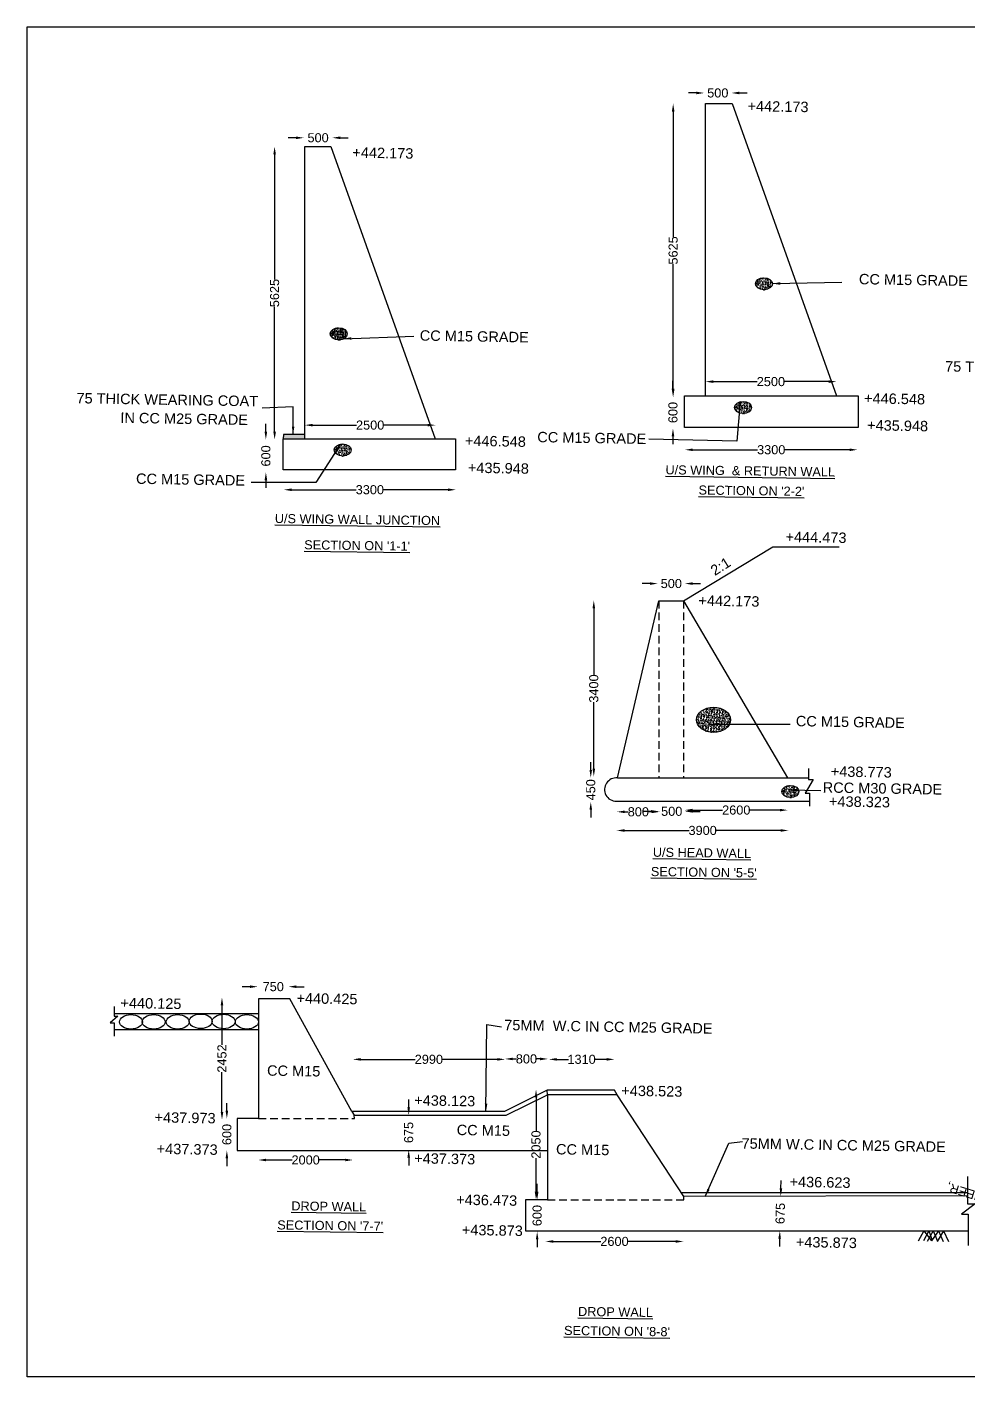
# Model space of a CAD drawing. Header units: millimetres. Extents: x -339 to 38875, y 4320 to 36213.
# Drawn here: x -339 to 17772, y 4362 to 30333 of the extents above; entities that cross this region are included whole.
import ezdxf

# ---------------------------------------------------------------- set-up
doc = ezdxf.new("R2010")
doc.units = ezdxf.units.MM
doc.header["$MEASUREMENT"] = 0
doc.linetypes.add('DASHED', pattern=[0.75, 0.5, -0.25])
for name, color, linetype in [('DIM', 7, 'Continuous'), ('DWG', 7, 'Continuous'), ('TXT', 7, 'Continuous'), ('TXT @ 1', 7, 'Continuous')]:
    doc.layers.add(name, color=color, linetype=linetype)
doc.styles.add('Notes', font='arial.ttf', dxfattribs={"height": 0.1})
doc.styles.get("Standard").update_dxf_attribs({"font": 'arial.ttf'})
doc.dimstyles.new('Civil', dxfattribs={"dimtxt": 175, "dimasz": 150, "dimexe": 0.1, "dimexo": 0.0625, "dimgap": 0.09, "dimtad": 0, "dimdec": 0, "dimzin": 12, "dimdsep": 46, "dimtxsty": 'Standard', "dimcen": 0.1, "dimse1": 1, "dimse2": 1, "dimadec": 5, "dimazin": 2, "dimtfac": 1, "dimtdec": 0, "dimtofl": 0, "dimtmove": 0, "dimatfit": 3, "dimfxl": 1, "dimfrac": 1, "dimtolj": 1, "dimtzin": 0, "dimarcsym": 0})
pattern_1 = [(50, (-9483.056, -83.82), (71.72602, -6.27521), [7.5, -82.5]), (355, (-9483.056, -83.82), (-13.87513, 75.21921), [6, -66]), (100.45144, (-9477.08, -84.345), (57.85088, 68.944), [6.37402, -70.11421]), (46.1842, (-9483.06, -63.82), (106.72413, -16.55193), [11.25, -123.75]), (96.63564, (-9474.16, -65.2), (93.4662, 97.41186), [9.56103, -105.17138]), (351.18416, (-9483.06, -63.82), (93.4662, 97.41186), [9, -99]), (21, (-9473.056, -68.82), (59.6907, -40.26189), [7.5, -82.5]), (326, (-9473.056, -68.82), (24.33153, 72.515), [6, -66]), (71.45144, (-9468.08, -72.18), (84.02224, 32.25312), [6.37402, -70.11421]), (37.5, (-9483.056, -83.822), (1.215986, 33.289385), [0, -65.2, 0, -67, 0, -66.25]), (7.5, (-9483.056, -83.822), (26.306954, 39.44117), [0, -38.2, 0, -63.7, 0, -25.25]), (327.5, (-9505.356, -83.822), (53.382244, -2.255487), [0, -25, 0, -78, 0, -103.5]), (317.5, (-9515.356, -83.82), (58.31862, 10.0105), [0, -32.5, 0, -51.8, 0, -73.5])]

# ---------------------------------------------------------------- blocks, each defined once
blk = doc.blocks.new('*D2')
at = {"layer": 'Defpoints', "color": 0, "transparency": 16777216}
for p in [(3503, 9333), (3703, 9333), (3703, 8721)]:
    blk.add_point(p, dxfattribs=at)
at = {"layer": 'DIM', "color": 0, "lineweight": -2, "transparency": 16777216}
for p, q in [((3503, 9483), (3503, 9633)), ((3503, 8571), (3503, 8421))]:
    blk.add_line(p, q, dxfattribs=at)
at = {"layer": 'DIM', "color": 0, "transparency": 16777216}
for points in [[(3478, 9483), (3528, 9483), (3503, 9333)], [(3478, 8571), (3528, 8571), (3503, 8721)]]:
    blk.add_solid(points, dxfattribs=at)
at = {"layer": 'DIM', "color": 0, "transparency": 16777216, "insert": (3503, 9027), "char_height": 175, "attachment_point": 5, "rotation": 90}
blk.add_mtext('\\A1;600', dxfattribs=at)
blk = doc.blocks.new('*D3')
at = {"layer": 'Defpoints', "color": 0, "transparency": 16777216}
for p in [(4108, 8529), (5929, 8537), (5929, 8529)]:
    blk.add_point(p, dxfattribs=at)
at = {"layer": 'DIM', "color": 0, "lineweight": -2, "transparency": 16777216}
for p, q in [((4258, 8537), (4756, 8537)), ((5779, 8537), (5281, 8537))]:
    blk.add_line(p, q, dxfattribs=at)
at = {"layer": 'DIM', "color": 0, "transparency": 16777216}
for points in [[(4258, 8562), (4258, 8512), (4108, 8537)], [(5779, 8562), (5779, 8512), (5929, 8537)]]:
    blk.add_solid(points, dxfattribs=at)
at = {"layer": 'DIM', "color": 0, "transparency": 16777216, "insert": (5018, 8537), "char_height": 175, "attachment_point": 5}
blk.add_mtext('\\A1;2000', dxfattribs=at)
blk = doc.blocks.new('*D4')
at = {"layer": 'Defpoints', "color": 0, "transparency": 16777216}
for p in [(3409, 11665), (3409, 11665), (3409, 9313)]:
    blk.add_point(p, dxfattribs=at)
at = {"layer": 'DIM', "color": 0, "lineweight": -2, "transparency": 16777216}
for p, q in [((3409, 11515), (3409, 10751)), ((3409, 9463), (3409, 10227))]:
    blk.add_line(p, q, dxfattribs=at)
at = {"layer": 'DIM', "color": 0, "transparency": 16777216}
for points in [[(3384, 11515), (3434, 11515), (3409, 11665)], [(3384, 9463), (3434, 9463), (3409, 9313)]]:
    blk.add_solid(points, dxfattribs=at)
at = {"layer": 'DIM', "color": 0, "transparency": 16777216, "insert": (3409, 10489), "char_height": 175, "attachment_point": 5, "rotation": 90}
blk.add_mtext('\\A1;2452', dxfattribs=at)
blk = doc.blocks.new('*D5')
at = {"layer": 'Defpoints', "color": 0, "transparency": 16777216}
for p in [(4100, 11863), (4689, 11871), (4689, 11863)]:
    blk.add_point(p, dxfattribs=at)
at = {"layer": 'DIM', "color": 0, "lineweight": -2, "transparency": 16777216}
for p, q in [((3950, 11871), (3800, 11871)), ((4839, 11871), (4989, 11871))]:
    blk.add_line(p, q, dxfattribs=at)
at = {"layer": 'DIM', "color": 0, "transparency": 16777216}
for points in [[(3950, 11896), (3950, 11846), (4100, 11871)], [(4839, 11896), (4839, 11846), (4689, 11871)]]:
    blk.add_solid(points, dxfattribs=at)
at = {"layer": 'DIM', "color": 0, "transparency": 16777216, "insert": (4395, 11871), "char_height": 175, "attachment_point": 5}
blk.add_mtext('\\A1;750', dxfattribs=at)
blk = doc.blocks.new('*D6')
at = {"layer": 'Defpoints', "color": 0, "transparency": 16777216}
for p in [(6999, 9399), (7030, 9399), (7030, 8733)]:
    blk.add_point(p, dxfattribs=at)
at = {"layer": 'DIM', "color": 0, "lineweight": -2, "transparency": 16777216}
for p, q in [((6999, 9549), (6999, 9699)), ((6999, 8583), (6999, 8433))]:
    blk.add_line(p, q, dxfattribs=at)
at = {"layer": 'DIM', "color": 0, "transparency": 16777216}
for points in [[(6974, 9549), (7024, 9549), (6999, 9399)], [(6974, 8583), (7024, 8583), (6999, 8733)]]:
    blk.add_solid(points, dxfattribs=at)
at = {"layer": 'DIM', "color": 0, "transparency": 16777216, "insert": (6999, 9066), "char_height": 175, "attachment_point": 5, "rotation": 90}
blk.add_mtext('\\A1;675', dxfattribs=at)
blk = doc.blocks.new('*D7')
at = {"layer": 'Defpoints', "color": 0, "transparency": 16777216}
for p in [(5923, 10466), (8851, 10473), (8851, 10466)]:
    blk.add_point(p, dxfattribs=at)
at = {"layer": 'DIM', "color": 0, "lineweight": -2, "transparency": 16777216}
for p, q in [((6073, 10473), (7124, 10473)), ((8701, 10473), (7650, 10473))]:
    blk.add_line(p, q, dxfattribs=at)
at = {"layer": 'DIM', "color": 0, "transparency": 16777216}
for points in [[(6073, 10498), (6073, 10448), (5923, 10473)], [(8701, 10498), (8701, 10448), (8851, 10473)]]:
    blk.add_solid(points, dxfattribs=at)
at = {"layer": 'DIM', "color": 0, "transparency": 16777216, "insert": (7387, 10473), "char_height": 175, "attachment_point": 5}
blk.add_mtext('\\A1;2990', dxfattribs=at)
blk = doc.blocks.new('*D8')
at = {"layer": 'Defpoints', "color": 0, "transparency": 16777216}
for p in [(8851, 10458), (9675, 10481), (9675, 10458)]:
    blk.add_point(p, dxfattribs=at)
at = {"layer": 'DIM', "color": 0, "lineweight": -2, "transparency": 16777216}
for p, q in [((9001, 10481), (9070, 10481)), ((9525, 10481), (9456, 10481))]:
    blk.add_line(p, q, dxfattribs=at)
at = {"layer": 'DIM', "color": 0, "transparency": 16777216}
for points in [[(9001, 10506), (9001, 10456), (8851, 10481)], [(9525, 10506), (9525, 10456), (9675, 10481)]]:
    blk.add_solid(points, dxfattribs=at)
at = {"layer": 'DIM', "color": 0, "transparency": 16777216, "insert": (9263, 10481), "char_height": 175, "attachment_point": 5}
blk.add_mtext('\\A1;800', dxfattribs=at)
blk = doc.blocks.new('*D9')
at = {"layer": 'Defpoints', "color": 0, "transparency": 16777216}
for p in [(9691, 10473), (10955, 10473), (10955, 10473)]:
    blk.add_point(p, dxfattribs=at)
at = {"layer": 'DIM', "color": 0, "lineweight": -2, "transparency": 16777216}
for p, q in [((9841, 10473), (10070, 10473)), ((10805, 10473), (10576, 10473))]:
    blk.add_line(p, q, dxfattribs=at)
at = {"layer": 'DIM', "color": 0, "transparency": 16777216}
for points in [[(9841, 10498), (9841, 10448), (9691, 10473)], [(10805, 10498), (10805, 10448), (10955, 10473)]]:
    blk.add_solid(points, dxfattribs=at)
at = {"layer": 'DIM', "color": 0, "transparency": 16777216, "insert": (10323, 10473), "char_height": 175, "attachment_point": 5}
blk.add_mtext('\\A1;1310', dxfattribs=at)
blk = doc.blocks.new('*D10')
at = {"layer": 'Defpoints', "color": 0, "transparency": 16777216}
for p in [(9418, 7776), (9469, 7776), (9418, 7160)]:
    blk.add_point(p, dxfattribs=at)
at = {"layer": 'DIM', "color": 0, "lineweight": -2, "transparency": 16777216}
for p, q in [((9469, 7926), (9469, 8076)), ((9469, 7010), (9469, 6860))]:
    blk.add_line(p, q, dxfattribs=at)
at = {"layer": 'DIM', "color": 0, "transparency": 16777216}
for points in [[(9444, 7926), (9494, 7926), (9469, 7776)], [(9444, 7010), (9494, 7010), (9469, 7160)]]:
    blk.add_solid(points, dxfattribs=at)
at = {"layer": 'DIM', "color": 0, "transparency": 16777216, "insert": (9469, 7468), "char_height": 175, "attachment_point": 5, "rotation": 90}
blk.add_mtext('\\A1;600', dxfattribs=at)
blk = doc.blocks.new('*D11')
at = {"layer": 'Defpoints', "color": 0, "transparency": 16777216}
for p in [(9382, 9893), (9447, 9893), (9382, 7776)]:
    blk.add_point(p, dxfattribs=at)
at = {"layer": 'DIM', "color": 0, "lineweight": -2, "transparency": 16777216}
for p, q in [((9447, 9743), (9447, 9097)), ((9447, 7926), (9447, 8572))]:
    blk.add_line(p, q, dxfattribs=at)
at = {"layer": 'DIM', "color": 0, "transparency": 16777216}
for points in [[(9422, 9743), (9472, 9743), (9447, 9893)], [(9422, 7926), (9472, 7926), (9447, 7776)]]:
    blk.add_solid(points, dxfattribs=at)
at = {"layer": 'DIM', "color": 0, "transparency": 16777216, "insert": (9447, 8835), "char_height": 175, "attachment_point": 5, "rotation": 90}
blk.add_mtext('\\A1;2050', dxfattribs=at)
blk = doc.blocks.new('*D12')
at = {"layer": 'Defpoints', "color": 0, "transparency": 16777216}
for p in [(9629, 6922), (12283, 6970), (12283, 6922)]:
    blk.add_point(p, dxfattribs=at)
at = {"layer": 'DIM', "color": 0, "lineweight": -2, "transparency": 16777216}
for p, q in [((9779, 6970), (10693, 6970)), ((12133, 6970), (11219, 6970))]:
    blk.add_line(p, q, dxfattribs=at)
at = {"layer": 'DIM', "color": 0, "transparency": 16777216}
for points in [[(9779, 6995), (9779, 6945), (9629, 6970)], [(12133, 6995), (12133, 6945), (12283, 6970)]]:
    blk.add_solid(points, dxfattribs=at)
at = {"layer": 'DIM', "color": 0, "transparency": 16777216, "insert": (10956, 6970), "char_height": 175, "attachment_point": 5}
blk.add_mtext('\\A1;2600', dxfattribs=at)
blk = doc.blocks.new('*D13')
at = {"layer": 'Defpoints', "color": 0, "transparency": 16777216}
for p in [(10999, 14867), (14302, 14876), (14302, 14867)]:
    blk.add_point(p, dxfattribs=at)
at = {"layer": 'DIM', "color": 0, "lineweight": -2, "transparency": 16777216}
for p, q in [((11149, 14876), (12390, 14876)), ((14152, 14876), (12912, 14876))]:
    blk.add_line(p, q, dxfattribs=at)
at = {"layer": 'DIM', "color": 0, "transparency": 16777216}
for points in [[(11149, 14901), (11149, 14851), (10999, 14876)], [(14152, 14901), (14152, 14851), (14302, 14876)]]:
    blk.add_solid(points, dxfattribs=at)
at = {"layer": 'DIM', "color": 0, "transparency": 16777216, "insert": (12651, 14876), "char_height": 175, "attachment_point": 5}
blk.add_mtext('\\A1;3900', dxfattribs=at)
blk = doc.blocks.new('*D14')
at = {"layer": 'Defpoints', "color": 0, "transparency": 16777216}
for p in [(11004, 15235), (11825, 15235), (11825, 15235)]:
    blk.add_point(p, dxfattribs=at)
at = {"layer": 'DIM', "color": 0, "lineweight": -2, "transparency": 16777216}
for p, q in [((11154, 15235), (11221, 15235)), ((11675, 15235), (11608, 15235))]:
    blk.add_line(p, q, dxfattribs=at)
at = {"layer": 'DIM', "color": 0, "transparency": 16777216}
for points in [[(11154, 15260), (11154, 15210), (11004, 15235)], [(11675, 15260), (11675, 15210), (11825, 15235)]]:
    blk.add_solid(points, dxfattribs=at)
at = {"layer": 'DIM', "color": 0, "transparency": 16777216, "insert": (11414, 15235), "char_height": 175, "attachment_point": 5}
blk.add_mtext('\\A1;800', dxfattribs=at)
blk = doc.blocks.new('*D15')
at = {"layer": 'Defpoints', "color": 0, "transparency": 16777216}
for p in [(11806, 15226), (12306, 15244), (12306, 15226)]:
    blk.add_point(p, dxfattribs=at)
at = {"layer": 'DIM', "color": 0, "lineweight": -2, "transparency": 16777216}
for p, q in [((11656, 15244), (11506, 15244)), ((12456, 15244), (12606, 15244))]:
    blk.add_line(p, q, dxfattribs=at)
at = {"layer": 'DIM', "color": 0, "transparency": 16777216}
for points in [[(11656, 15269), (11656, 15219), (11806, 15244)], [(12456, 15269), (12456, 15219), (12306, 15244)]]:
    blk.add_solid(points, dxfattribs=at)
at = {"layer": 'DIM', "color": 0, "transparency": 16777216, "insert": (12056, 15244), "char_height": 175, "attachment_point": 5}
blk.add_mtext('\\A1;500', dxfattribs=at)
blk = doc.blocks.new('*D16')
at = {"layer": 'Defpoints', "color": 0, "transparency": 16777216}
for p in [(12306, 15240), (14288, 15268), (14288, 15240)]:
    blk.add_point(p, dxfattribs=at)
at = {"layer": 'DIM', "color": 0, "lineweight": -2, "transparency": 16777216}
for p, q in [((12456, 15268), (13034, 15268)), ((14138, 15268), (13560, 15268))]:
    blk.add_line(p, q, dxfattribs=at)
at = {"layer": 'DIM', "color": 0, "transparency": 16777216}
for points in [[(12456, 15293), (12456, 15243), (12306, 15268)], [(14138, 15293), (14138, 15243), (14288, 15268)]]:
    blk.add_solid(points, dxfattribs=at)
at = {"layer": 'DIM', "color": 0, "transparency": 16777216, "insert": (13297, 15268), "char_height": 175, "attachment_point": 5}
blk.add_mtext('\\A1;2600', dxfattribs=at)
blk = doc.blocks.new('*D17')
at = {"layer": 'Defpoints', "color": 0, "transparency": 16777216}
for p in [(10500, 15892), (10537, 15892), (10537, 15426)]:
    blk.add_point(p, dxfattribs=at)
at = {"layer": 'DIM', "color": 0, "lineweight": -2, "transparency": 16777216}
for p, q in [((10500, 16042), (10500, 16192)), ((10500, 15276), (10500, 15126))]:
    blk.add_line(p, q, dxfattribs=at)
at = {"layer": 'DIM', "color": 0, "transparency": 16777216}
for points in [[(10475, 16042), (10525, 16042), (10500, 15892)], [(10475, 15276), (10525, 15276), (10500, 15426)]]:
    blk.add_solid(points, dxfattribs=at)
at = {"layer": 'DIM', "color": 0, "transparency": 16777216, "insert": (10500, 15659), "char_height": 175, "attachment_point": 5, "rotation": 90}
blk.add_mtext('\\A1;450', dxfattribs=at)
blk = doc.blocks.new('*D18')
at = {"layer": 'Defpoints', "color": 0, "transparency": 16777216}
for p in [(10558, 19298), (10599, 19298), (10599, 15917)]:
    blk.add_point(p, dxfattribs=at)
at = {"layer": 'DIM', "color": 0, "lineweight": -2, "transparency": 16777216}
for p, q in [((10558, 19148), (10558, 17868)), ((10558, 16067), (10558, 17346))]:
    blk.add_line(p, q, dxfattribs=at)
at = {"layer": 'DIM', "color": 0, "transparency": 16777216}
for points in [[(10533, 19148), (10583, 19148), (10558, 19298)], [(10533, 16067), (10583, 16067), (10558, 15917)]]:
    blk.add_solid(points, dxfattribs=at)
at = {"layer": 'DIM', "color": 0, "transparency": 16777216, "insert": (10558, 17607), "char_height": 175, "attachment_point": 5, "rotation": 90}
blk.add_mtext('\\A1;3400', dxfattribs=at)
blk = doc.blocks.new('*D19')
at = {"layer": 'Defpoints', "color": 0, "transparency": 16777216}
for p in [(11790, 19610), (12307, 19626), (12307, 19610)]:
    blk.add_point(p, dxfattribs=at)
at = {"layer": 'DIM', "color": 0, "lineweight": -2, "transparency": 16777216}
for p, q in [((11640, 19626), (11490, 19626)), ((12457, 19626), (12607, 19626))]:
    blk.add_line(p, q, dxfattribs=at)
at = {"layer": 'DIM', "color": 0, "transparency": 16777216}
for points in [[(11640, 19651), (11640, 19601), (11790, 19626)], [(12457, 19651), (12457, 19601), (12307, 19626)]]:
    blk.add_solid(points, dxfattribs=at)
at = {"layer": 'DIM', "color": 0, "transparency": 16777216, "insert": (12048, 19626), "char_height": 175, "attachment_point": 5}
blk.add_mtext('\\A1;500', dxfattribs=at)
blk = doc.blocks.new('*D31')
at = {"layer": 'Defpoints', "color": 0, "transparency": 16777216}
for p in [(12312, 22206), (15626, 22206), (15626, 22200)]:
    blk.add_point(p, dxfattribs=at)
at = {"layer": 'DIM', "color": 0, "lineweight": -2, "transparency": 16777216}
for p, q in [((12462, 22200), (13708, 22200)), ((15476, 22200), (14230, 22200))]:
    blk.add_line(p, q, dxfattribs=at)
at = {"layer": 'DIM', "color": 0, "transparency": 16777216}
for points in [[(12462, 22225), (12462, 22175), (12312, 22200)], [(15476, 22225), (15476, 22175), (15626, 22200)]]:
    blk.add_solid(points, dxfattribs=at)
at = {"layer": 'DIM', "color": 0, "transparency": 16777216, "insert": (13969, 22200), "char_height": 175, "attachment_point": 5}
blk.add_mtext('\\A1;3300', dxfattribs=at)
blk = doc.blocks.new('*D32')
at = {"layer": 'Defpoints', "color": 0, "transparency": 16777216}
for p in [(12704, 23481), (15222, 23511), (15222, 23481)]:
    blk.add_point(p, dxfattribs=at)
at = {"layer": 'DIM', "color": 0, "lineweight": -2, "transparency": 16777216}
for p, q in [((12854, 23511), (13701, 23511)), ((15072, 23511), (14226, 23511))]:
    blk.add_line(p, q, dxfattribs=at)
at = {"layer": 'DIM', "color": 0, "transparency": 16777216}
for points in [[(12854, 23536), (12854, 23486), (12704, 23511)], [(15072, 23536), (15072, 23486), (15222, 23511)]]:
    blk.add_solid(points, dxfattribs=at)
at = {"layer": 'DIM', "color": 0, "transparency": 16777216, "insert": (13963, 23511), "char_height": 175, "attachment_point": 5}
blk.add_mtext('\\A1;2500', dxfattribs=at)
blk = doc.blocks.new('*D33')
at = {"layer": 'Defpoints', "color": 0, "transparency": 16777216}
for p in [(11991, 23226), (12080, 23226), (11991, 22609)]:
    blk.add_point(p, dxfattribs=at)
at = {"layer": 'DIM', "color": 0, "lineweight": -2, "transparency": 16777216}
for p, q in [((12080, 23376), (12080, 23526)), ((12080, 22459), (12080, 22309))]:
    blk.add_line(p, q, dxfattribs=at)
at = {"layer": 'DIM', "color": 0, "transparency": 16777216}
for points in [[(12055, 23376), (12105, 23376), (12080, 23226)], [(12055, 22459), (12105, 22459), (12080, 22609)]]:
    blk.add_solid(points, dxfattribs=at)
at = {"layer": 'DIM', "color": 0, "transparency": 16777216, "insert": (12080, 22917), "char_height": 175, "attachment_point": 5, "rotation": 90}
blk.add_mtext('\\A1;600', dxfattribs=at)
blk = doc.blocks.new('*D34')
at = {"layer": 'Defpoints', "color": 0, "transparency": 16777216}
for p in [(11991, 28856), (12084, 28856), (11991, 23214)]:
    blk.add_point(p, dxfattribs=at)
at = {"layer": 'DIM', "color": 0, "lineweight": -2, "transparency": 16777216}
for p, q in [((12084, 28706), (12084, 26297)), ((12084, 23364), (12084, 25773))]:
    blk.add_line(p, q, dxfattribs=at)
at = {"layer": 'DIM', "color": 0, "transparency": 16777216}
for points in [[(12059, 28706), (12109, 28706), (12084, 28856)], [(12059, 23364), (12109, 23364), (12084, 23214)]]:
    blk.add_solid(points, dxfattribs=at)
at = {"layer": 'DIM', "color": 0, "transparency": 16777216, "insert": (12084, 26035), "char_height": 175, "attachment_point": 5, "rotation": 90}
blk.add_mtext('\\A1;5625', dxfattribs=at)
blk = doc.blocks.new('*D35')
at = {"layer": 'Defpoints', "color": 0, "transparency": 16777216}
for p in [(12679, 28965), (13205, 29064), (13205, 28965)]:
    blk.add_point(p, dxfattribs=at)
at = {"layer": 'DIM', "color": 0, "lineweight": -2, "transparency": 16777216}
for p, q in [((12529, 29064), (12379, 29064)), ((13355, 29064), (13505, 29064))]:
    blk.add_line(p, q, dxfattribs=at)
at = {"layer": 'DIM', "color": 0, "transparency": 16777216}
for points in [[(12529, 29089), (12529, 29039), (12679, 29064)], [(13355, 29089), (13355, 29039), (13205, 29064)]]:
    blk.add_solid(points, dxfattribs=at)
at = {"layer": 'DIM', "color": 0, "transparency": 16777216, "insert": (12942, 29064), "char_height": 175, "attachment_point": 5}
blk.add_mtext('\\A1;500', dxfattribs=at)
blk = doc.blocks.new('*D36')
at = {"layer": 'Defpoints', "color": 0, "transparency": 16777216}
for p in [(4600, 21547), (7904, 21547), (7904, 21431)]:
    blk.add_point(p, dxfattribs=at)
at = {"layer": 'DIM', "color": 0, "lineweight": -2, "transparency": 16777216}
for p, q in [((4750, 21431), (5991, 21431)), ((7754, 21431), (6513, 21431))]:
    blk.add_line(p, q, dxfattribs=at)
at = {"layer": 'DIM', "color": 0, "transparency": 16777216}
for points in [[(4750, 21456), (4750, 21406), (4600, 21431)], [(7754, 21456), (7754, 21406), (7904, 21431)]]:
    blk.add_solid(points, dxfattribs=at)
at = {"layer": 'DIM', "color": 0, "transparency": 16777216, "insert": (6252, 21431), "char_height": 175, "attachment_point": 5}
blk.add_mtext('\\A1;3300', dxfattribs=at)
blk = doc.blocks.new('*D37')
at = {"layer": 'Defpoints', "color": 0, "transparency": 16777216}
for p in [(5004, 22642), (7512, 22674), (7512, 22642)]:
    blk.add_point(p, dxfattribs=at)
at = {"layer": 'DIM', "color": 0, "lineweight": -2, "transparency": 16777216}
for p, q in [((5154, 22674), (5996, 22674)), ((7362, 22674), (6521, 22674))]:
    blk.add_line(p, q, dxfattribs=at)
at = {"layer": 'DIM', "color": 0, "transparency": 16777216}
for points in [[(5154, 22699), (5154, 22649), (5004, 22674)], [(7362, 22699), (7362, 22649), (7512, 22674)]]:
    blk.add_solid(points, dxfattribs=at)
at = {"layer": 'DIM', "color": 0, "transparency": 16777216, "insert": (6258, 22674), "char_height": 175, "attachment_point": 5}
blk.add_mtext('\\A1;2500', dxfattribs=at)
blk = doc.blocks.new('*D38')
at = {"layer": 'Defpoints', "color": 0, "transparency": 16777216}
for p in [(4253, 22399), (4304, 22399), (4304, 21765)]:
    blk.add_point(p, dxfattribs=at)
at = {"layer": 'DIM', "color": 0, "lineweight": -2, "transparency": 16777216}
for p, q in [((4253, 22549), (4253, 22699)), ((4253, 21615), (4253, 21465))]:
    blk.add_line(p, q, dxfattribs=at)
at = {"layer": 'DIM', "color": 0, "transparency": 16777216}
for points in [[(4228, 22549), (4278, 22549), (4253, 22399)], [(4228, 21615), (4278, 21615), (4253, 21765)]]:
    blk.add_solid(points, dxfattribs=at)
at = {"layer": 'DIM', "color": 0, "transparency": 16777216, "insert": (4253, 22082), "char_height": 175, "attachment_point": 5, "rotation": 90}
blk.add_mtext('\\A1;600', dxfattribs=at)
blk = doc.blocks.new('*D39')
at = {"layer": 'Defpoints', "color": 0, "transparency": 16777216}
for p in [(4321, 28032), (4421, 28032), (4321, 22398)]:
    blk.add_point(p, dxfattribs=at)
at = {"layer": 'DIM', "color": 0, "lineweight": -2, "transparency": 16777216}
for p, q in [((4421, 27882), (4421, 25477)), ((4421, 22548), (4421, 24953))]:
    blk.add_line(p, q, dxfattribs=at)
at = {"layer": 'DIM', "color": 0, "transparency": 16777216}
for points in [[(4396, 27882), (4446, 27882), (4421, 28032)], [(4396, 22548), (4446, 22548), (4421, 22398)]]:
    blk.add_solid(points, dxfattribs=at)
at = {"layer": 'DIM', "color": 0, "transparency": 16777216, "insert": (4421, 25215), "char_height": 175, "attachment_point": 5, "rotation": 90}
blk.add_mtext('\\A1;5625', dxfattribs=at)
blk = doc.blocks.new('*D40')
at = {"layer": 'Defpoints', "color": 0, "transparency": 16777216}
for p in [(4982, 28142), (5532, 28202), (5532, 28142)]:
    blk.add_point(p, dxfattribs=at)
at = {"layer": 'DIM', "color": 0, "lineweight": -2, "transparency": 16777216}
for p, q in [((4832, 28202), (4682, 28202)), ((5682, 28202), (5832, 28202))]:
    blk.add_line(p, q, dxfattribs=at)
at = {"layer": 'DIM', "color": 0, "transparency": 16777216}
for points in [[(4832, 28227), (4832, 28177), (4982, 28202)], [(5682, 28227), (5682, 28177), (5532, 28202)]]:
    blk.add_solid(points, dxfattribs=at)
at = {"layer": 'DIM', "color": 0, "transparency": 16777216, "insert": (5257, 28202), "char_height": 175, "attachment_point": 5}
blk.add_mtext('\\A1;500', dxfattribs=at)
blk = doc.blocks.new('*D41')
at = {"layer": 'Defpoints', "color": 0, "transparency": 16777216}
for p in [(14152, 7841), (14169, 7840), (14152, 7174)]:
    blk.add_point(p, dxfattribs=at)
at = {"layer": 'DIM', "color": 0, "lineweight": -2, "transparency": 16777216}
for p, q in [((14156, 7991), (14160, 8141)), ((14131, 7024), (14127, 6874))]:
    blk.add_line(p, q, dxfattribs=at)
at = {"layer": 'DIM', "color": 0, "transparency": 16777216}
for points in [[(14131, 7991), (14181, 7990), (14152, 7841)], [(14106, 7025), (14156, 7024), (14135, 7174)]]:
    blk.add_solid(points, dxfattribs=at)
at = {"layer": 'DIM', "color": 0, "transparency": 16777216, "insert": (14143, 7508), "char_height": 175, "attachment_point": 5, "rotation": 88.5099}
blk.add_mtext('\\A1;675', dxfattribs=at)

msp = doc.modelspace()

# ---------------------------------------------------------------- hatches: boundary and pattern name
at = {"layer": 'DWG'}
h = msp.add_hatch(dxfattribs=at)
h.set_pattern_fill('AR-CONC', color=256, scale=10)
h.set_pattern_definition([(50, (8098.744, 3198.635), (71.72602, -6.27521), [7.5, -82.5]), (355, (8098.74, 3198.635), (-13.87513, 75.21921), [6, -66]), (100.45144, (8104.72, 3198.11), (57.85088, 68.944), [6.37402, -70.1142]), (46.1842, (8098.74, 3218.635), (106.72413, -16.55193), [11.25, -123.75]), (96.63564, (8107.64, 3217.26), (93.4662, 97.41186), [9.56103, -105.1714]), (351.18416, (8098.74, 3218.63), (93.4662, 97.41186), [9, -99]), (21, (8108.744, 3213.635), (59.6907, -40.26189), [7.5, -82.5]), (326, (8108.74, 3213.635), (24.33153, 72.515), [6, -66]), (71.45144, (8113.72, 3210.28), (84.02224, 32.25312), [6.37402, -70.1142]), (37.5, (8098.744, 3198.635), (1.215986, 33.289385), [0, -65.2, 0, -67, 0, -66.25]), (7.5, (8098.744, 3198.635), (26.306954, 39.44117), [0, -38.2, 0, -63.7, 0, -25.25]), (327.5, (8076.444, 3198.635), (53.382244, -2.255487), [0, -25, 0, -78, 0, -103.5]), (317.5, (8066.444, 3198.635), (58.31862, 10.0105), [0, -32.5, 0, -51.8, 0, -73.5])])
edge = h.paths.add_edge_path()
edge.add_ellipse((13828.6, 25394.5), major_axis=(-163, 0), ratio=0.7110593, start_angle=0, end_angle=360)
h = msp.add_hatch(dxfattribs=at)
h.set_pattern_fill('AR-CONC', color=256, scale=10)
h.set_pattern_definition([(50, (-75.25, 2235.494), (71.72602, -6.27521), [7.5, -82.5]), (355, (-75.25, 2235.494), (-13.87513, 75.21921), [6, -66]), (100.45144, (-69.27, 2234.97), (57.85088, 68.944), [6.37402, -70.1142]), (46.1842, (-75.25, 2255.49), (106.72413, -16.55193), [11.25, -123.75]), (96.63564, (-66.36, 2254.11), (93.4662, 97.41186), [9.56103, -105.1714]), (351.18416, (-75.25, 2255.49), (93.4662, 97.41186), [9, -99]), (21, (-65.25, 2250.494), (59.6907, -40.26189), [7.5, -82.5]), (326, (-65.25, 2250.494), (24.33153, 72.515), [6, -66]), (71.45144, (-60.275, 2247.14), (84.02224, 32.25312), [6.37402, -70.1142]), (37.5, (-75.25, 2235.494), (1.215986, 33.289385), [0, -65.2, 0, -67, 0, -66.25]), (7.5, (-75.25, 2235.494), (26.306954, 39.44117), [0, -38.2, 0, -63.7, 0, -25.25]), (327.5, (-97.55, 2235.494), (53.382244, -2.255487), [0, -25, 0, -78, 0, -103.5]), (317.5, (-107.55, 2235.494), (58.31862, 10.0105), [0, -32.5, 0, -51.8, 0, -73.5])])
edge = h.paths.add_edge_path()
edge.add_ellipse((5654.6, 24431.4), major_axis=(-163, 0), ratio=0.7110593, start_angle=0, end_angle=360)
h = msp.add_hatch(dxfattribs=at)
h.set_pattern_fill('AR-CONC', color=256, scale=10)
h.set_pattern_definition([(50, (7697.31, 817.254), (71.72602, -6.27521), [7.5, -82.5]), (355, (7697.31, 817.254), (-13.87513, 75.21921), [6, -66]), (100.45144, (7703.29, 816.73), (57.85088, 68.944), [6.37402, -70.1142]), (46.1842, (7697.31, 837.25), (106.72413, -16.55193), [11.25, -123.75]), (96.63564, (7706.2, 835.87), (93.4662, 97.41186), [9.56103, -105.1714]), (351.18416, (7697.31, 837.25), (93.4662, 97.41186), [9, -99]), (21, (7707.31, 832.254), (59.6907, -40.26189), [7.5, -82.5]), (326, (7707.31, 832.254), (24.33153, 72.515), [6, -66]), (71.45144, (7712.285, 828.9), (84.02224, 32.25312), [6.37402, -70.1142]), (37.5, (7697.31, 817.254), (1.215986, 33.289385), [0, -65.2, 0, -67, 0, -66.25]), (7.5, (7697.31, 817.254), (26.306954, 39.44117), [0, -38.2, 0, -63.7, 0, -25.25]), (327.5, (7675.01, 817.254), (53.382244, -2.255487), [0, -25, 0, -78, 0, -103.5]), (317.5, (7665.01, 817.254), (58.31862, 10.0105), [0, -32.5, 0, -51.8, 0, -73.5])])
edge = h.paths.add_edge_path()
edge.add_ellipse((13427.2, 23013.1), major_axis=(-163, 0), ratio=0.7110593, start_angle=0, end_angle=360)
h = msp.add_hatch(color=256, dxfattribs=at)
h.dxf.hatch_style = 1
h.paths.add_polyline_path([(5004.8, 22495.8), (4588.9, 22495.8), (4583.2, 22407.9), (5004.8, 22407.9)])
h = msp.add_hatch(dxfattribs=at)
h.set_pattern_fill('AR-CONC', color=256, scale=10)
h.set_pattern_definition([(50, (0, 0), (71.72602, -6.27521), [7.5, -82.5]), (355, (0, 0), (-13.87513, 75.21921), [6, -66]), (100.45144, (5.98, -0.52), (57.85088, 68.944), [6.37402, -70.1142]), (46.1842, (0, 20), (106.72413, -16.55193), [11.25, -123.75]), (96.63564, (8.89, 18.62), (93.4662, 97.41186), [9.56103, -105.1714]), (351.18416, (0, 20), (93.4662, 97.41186), [9, -99]), (21, (10, 15), (59.6907, -40.26189), [7.5, -82.5]), (326, (10, 15), (24.33153, 72.515), [6, -66]), (71.45144, (14.974, 11.645), (84.02224, 32.25312), [6.37402, -70.1142]), (37.5, (0, 0), (1.215986, 33.289385), [0, -65.2, 0, -67, 0, -66.25]), (7.5, (0, 0), (26.306954, 39.44117), [0, -38.2, 0, -63.7, 0, -25.25]), (327.5, (-22.3, 0), (53.382244, -2.255487), [0, -25, 0, -78, 0, -103.5]), (317.5, (-32.3, 0), (58.31862, 10.0105), [0, -32.5, 0, -51.8, 0, -73.5])])
edge = h.paths.add_edge_path()
edge.add_ellipse((5729.9, 22195.9), major_axis=(-163, 0), ratio=0.7110593, start_angle=0, end_angle=360)
h = msp.add_hatch(dxfattribs=at)
h.set_pattern_fill('AR-CONC', color=256, scale=10)
h.set_pattern_definition(pattern_1)
edge = h.paths.add_edge_path()
edge.add_ellipse((12860.2, 17005.6), major_axis=(-327.7, 0), ratio=0.7388948, start_angle=274.48642, end_angle=445.31239)
edge.add_line((12833.5, 16764.2), (12834.6, 17247))
h = msp.add_hatch(dxfattribs=at)
h.set_pattern_fill('AR-CONC', color=256, scale=10)
h.set_pattern_definition(pattern_1)
edge = h.paths.add_edge_path()
edge.add_ellipse((12860.2, 17005.6), major_axis=(-327.7, 0), ratio=0.7388948, start_angle=85.31239, end_angle=274.48642)
edge.add_line((12834.6, 17247), (12833.5, 16764.2))
h = msp.add_hatch(dxfattribs=at)
h.set_pattern_fill('AR-CONC', color=256, scale=10)
h.set_pattern_definition([(50, (8607.06, -6569.195), (71.72602, -6.27521), [7.5, -82.5]), (355, (8607.06, -6569.195), (-13.87513, 75.21921), [6, -66]), (100.45144, (8613.04, -6569.72), (57.85088, 68.944), [6.37402, -70.1142]), (46.1842, (8607.06, -6549.195), (106.72413, -16.55193), [11.25, -123.75]), (96.63564, (8615.95, -6550.57), (93.4662, 97.41186), [9.56103, -105.1714]), (351.18416, (8607.06, -6549.2), (93.4662, 97.41186), [9, -99]), (21, (8617.06, -6554.195), (59.6907, -40.26189), [7.5, -82.5]), (326, (8617.06, -6554.195), (24.33153, 72.515), [6, -66]), (71.45144, (8622.034, -6557.55), (84.02224, 32.25312), [6.37402, -70.1142]), (37.5, (8607.06, -6569.195), (1.215986, 33.289385), [0, -65.2, 0, -67, 0, -66.25]), (7.5, (8607.06, -6569.195), (26.306954, 39.44117), [0, -38.2, 0, -63.7, 0, -25.25]), (327.5, (8584.76, -6569.195), (53.382244, -2.255487), [0, -25, 0, -78, 0, -103.5]), (317.5, (8574.76, -6569.195), (58.31862, 10.0105), [0, -32.5, 0, -51.8, 0, -73.5])])
edge = h.paths.add_edge_path()
edge.add_ellipse((14336.9, 15626.7), major_axis=(-163, 0), ratio=0.7110593, start_angle=0, end_angle=360)

# ---------------------------------------------------------------- linework, layer by layer
msp.add_lwpolyline([(38875.4, 4362.4), (-339.5, 4362.4), (-339.5, 30333.4), (38875.4, 30333.4)], close=True)
for points in [[(12708.7, 23237.9), (12708.7, 28860), (13219.2, 28860), (15222.9, 23237.9)], [(5004.8, 22407.9), (5004.8, 28032.3), (5499.9, 28032.3), (7505.5, 22407.9)], [(5004.8, 22495.8), (4588.9, 22495.8), (4583.2, 22407.9)], [(12285.1, 19296.4), (13998.6, 20332.4), (15278.4, 20332.4)], [(11012.7, 15887.5), (11808.3, 19296.4), (12285.1, 19296.4), (14283.2, 15887.5)], [(11012.7, 15887.5), (14685.3, 15887.5)], [(14685.3, 16066.4), (14685.3, 15858.2), (14776, 15858.2), (14621.9, 15595.6), (14703.5, 15595.6), (14703.5, 15342.1)], [(10990.6, 15438.7), (14703.5, 15438.7)], [(1335.5, 11490.6), (1335.5, 11303.6), (1406.1, 11303.6), (1261.3, 11176.6), (1335.5, 11176.6), (1335.5, 10919)], [(11009.8, 9792.9), (10954.8, 9877.3), (9658.2, 9877.3), (8838.1, 9469.3), (5907.9, 9469.3), (4713.8, 11637.3), (4108.2, 11637.3), (4108.2, 9332.7), (3703.3, 9332.7), (3703.3, 8720.6), (9665.3, 8720.6)], [(4108.2, 11345.9), (1335.5, 11345.9)], [(4108.2, 11042.5), (1335.5, 11042.5)], [(5907.9, 9469.3), (5953.6, 9397.7), (8875.4, 9397.7), (9665.1, 9792.9), (9658.2, 9877.3)], [(17744.8, 7849.5), (12291.2, 7835.6), (11009.8, 9792.9), (9665.1, 9792.9), (9665.5, 7773.6)], [(17744.8, 8219.4), (17744.8, 7690.9), (17889.5, 7690.9), (17629.1, 7492.8), (17757.2, 7492.8), (17757.2, 6890)], [(12239.9, 7913.9), (17744.8, 7913.9)], [(9665.5, 7773.6), (9242, 7773.6), (9242, 7173.8), (17757.2, 7173.8)], [(16905, 7173.8), (16793.9, 6975.8)], [(17002.2, 7173.8), (16894.6, 6979.2)], [(16905, 7173.8), (17050.8, 6979.2)], [(17082, 7173.8), (16967.5, 6972.3)], [(17002.2, 7173.8), (17061.3, 6994.7)], [(17182.7, 7173.8), (17050.8, 6979.2)], [(17082, 7173.8), (17163.8, 6975.5)], [(17283.4, 7173.8), (17161.9, 6972.3)], [(17182.7, 7173.8), (17273, 6968.8)], [(17283.4, 7173.8), (17377.1, 6968.8)]]:
    msp.add_lwpolyline(points, dxfattribs=at)
for points in [[(12303.9, 23237.9), (15640.2, 23237.9), (15640.2, 22628.6), (12303.9, 22628.6)], [(4583.2, 22407.9), (7899.1, 22407.9), (7899.1, 21812), (4583.2, 21812)]]:
    msp.add_lwpolyline(points, close=True, dxfattribs=at)
at = {"layer": 'DWG', "linetype": 'DASHED', "ltscale": 300}
for points in [[(11808.3, 19296.4), (11808.3, 15887.5)], [(12285.1, 19296.4), (12285.1, 15887.5)], [(4108.2, 9332.7), (5958.1, 9332.7), (5953.6, 9397.7)], [(9665.5, 7773.6), (12291.2, 7773.6), (12291.2, 7835.6)]]:
    msp.add_lwpolyline(points, dxfattribs=at)
at = {"layer": 'DWG'}
msp.add_arc((10990.2, 15663.6), 224.9, 84.24306, 270.11909, dxfattribs=at)
for centre, major_axis, ratio in [((13828.6, 25394.5), (-163, 0), 0.7110593), ((5654.6, 24431.4), (-163, 0), 0.7110593), ((13427.2, 23013.1), (-163, 0), 0.7110593), ((5729.9, 22195.9), (-163, 0), 0.7110593), ((12860.2, 17005.6), (-327.7, 0), 0.7388948), ((14336.9, 15626.7), (-163, 0), 0.7110593), ((1658.5, 11194.2), (220.6, 0), 0.6315907), ((2096.5, 11194.2), (220.6, 0), 0.6315907), ((2555.8, 11194.2), (220.6, 0), 0.6315907), ((3000.9, 11204.8), (220.6, 0), 0.6315907), ((3439, 11201.3), (220.6, 0), 0.6315907), ((3887.6, 11194.2), (220.6, 0), 0.6315907)]:
    msp.add_ellipse(centre, major_axis=major_axis, ratio=ratio, dxfattribs=at)

# ---------------------------------------------------------------- texts
at = {"layer": 'TXT'}
for s, height, rotation, p in [('+442.173', 200, 359.01066, (13512.1, 28714.3)), ('+442.173', 200, 359.01066, (5914.7, 27820.3)), ('CC M15 GRADE', 200, 359.01066, (15654.1, 25385.2)), ('CC M15 GRADE', 200, 359.01066, (7210.1, 24300.5)), ('75 THICK WEARING COAT', 200, 359.01066, (17311, 23706.5)), ('75 THICK WEARING COAT', 200, 359.01066, (610.4, 23094.5)), ('+446.548', 200, 359.01066, (15752.8, 23092.1)), ('IN CC M25 GRADE', 200, 359.01066, (1454.5, 22718.5)), ('+435.948', 200, 359.01066, (15810.9, 22575)), ('+446.548', 200, 359.01066, (8077.6, 22275.6)), ('CC M15 GRADE', 200, 359.01066, (9470, 22346.6)), ('+435.948', 200, 359.01066, (8135.6, 21758.4)), ('%%UU/S WING  & RETURN WALL', 175, 359.23979, (11935.3, 21728.9)), ('CC M15 GRADE', 200, 359.01066, (1754.7, 21545.8)), ("%%USECTION ON '2-2'", 175, 359.23979, (12570.5, 21339)), ('%%UU/S WING WALL JUNCTION', 175, 359.23979, (4424, 20792.5)), ('+444.473', 200, 359.01066, (14242, 20427)), ("%%USECTION ON '1-1'", 175, 359.23979, (4988.9, 20285.7)), ('2:1', 200, 32.47976, (12883.8, 19769.2)), ('+442.173', 200, 359.01066, (12568.1, 19201.5)), ('CC M15 GRADE', 200, 359.01066, (14441, 16882.9)), ('+438.773', 200, 359.01066, (15112.2, 15913.8)), ('RCC M30 GRADE', 200, 359.01066, (14957.6, 15605.9)), ('+438.323', 200, 359.01066, (15078.5, 15339)), ('%%UU/S HEAD WALL', 175, 359.23979, (11692.4, 14371.7)), ("%%USECTION ON '5-5'", 175, 359.23979, (11653.9, 13999.5)), ('+440.425', 200, 359.01066, (4839.6, 11551.7)), ('+440.125', 200, 359.01066, (1455.1, 11460.5)), ('75MM  W.C IN CC M25 GRADE', 200, 359.01066, (8834.6, 11035.5)), ('CC M15', 200, 359.01066, (4274.3, 10160)), ('+438.523', 200, 359.01066, (11085.9, 9773.9)), ('+438.123', 200, 359.01066, (7103.4, 9588.3)), ('+437.973', 200, 359.01066, (2111.7, 9260.9)), ('CC M15', 200, 359.01066, (7920.7, 9016.9)), ('+437.373', 200, 359.01066, (2152.1, 8655.5)), ('CC M15', 200, 359.01066, (9830.2, 8645.8)), ('75MM W.C IN CC M25 GRADE', 200, 359.01066, (13396.7, 8757.2)), ('+437.373', 200, 359.01066, (7103.4, 8472.2)), ('+436.623', 200, 359.01066, (14319.8, 8019.9)), ('+436.473', 200, 359.01066, (7910.4, 7676)), ('%%UDROP WALL', 175, 359.23979, (4741.1, 7566.7)), ("%%USECTION ON '7-7'", 175, 359.23979, (4471.4, 7202)), ('+435.873', 200, 359.01066, (8019, 7094.7)), ('+435.873', 200, 359.01066, (14441.5, 6861.4)), ('%%UDROP WALL', 175, 359.23979, (10254.5, 5536.3)), ("%%USECTION ON '8-8'", 175, 359.23979, (9984.8, 5171.6))]:
    msp.add_text(s, height=height, rotation=rotation, dxfattribs=at).set_placement(p)
at = {"layer": 'TXT @ 1', "style": 'Notes'}
msp.add_text('EXECUTIVE ENGINEER,', height=171.462, rotation=162.91013, dxfattribs=at).set_placement((19989.6, 7300.1))

# ---------------------------------------------------------------- dimensions: what is measured, and where the dimension line sits
at = {"layer": 'DIM'}
for p1, p2, distance, text, picture, middle in [((12679.5, 28965.1), (13205.2, 28965.1), 99.1, '500', '*D35', (12942.3, 29064.2)), ((11991.3, 23214), (11991.3, 28856.1), -93.1, '5625', '*D34', (12084.3, 26035.1)), ((4981.8, 28142.2), (5532.2, 28142.2), 60, '500', '*D40', (5257, 28202.2)), ((4321.1, 22398.1), (4321.1, 28032.3), -100.3, '5625', '*D39', (4421.3, 25215.2)), ((11991.3, 22608.9), (11991.3, 23225.9), -89.1, '600', '*D33', (12080.4, 22917.4)), ((12704, 23481), (15222.5, 23481), 29.7, '2500', '*D32', (13963.2, 23510.7)), ((4303.9, 21764.6), (4303.9, 22398.9), 51.3, '600', '*D38', (4252.6, 22081.7)), ((5004.1, 22642.3), (7512.5, 22642.3), 32, '2500', '*D37', (6258.3, 22674.3)), ((12312, 22205.5), (15626.4, 22205.5), -5.9, '3300', '*D31', (13969.2, 22199.6)), ((4600, 21546.6), (7903.8, 21546.6), -115.3, '3300', '*D36', (6251.9, 21431.3)), ((11789.5, 19609.8), (12306.8, 19609.8), 16.4, '500', '*D19', (12048.2, 19626.2)), ((10599, 15916.5), (10599, 19298.2), 41.2, '3400', '*D18', (10557.9, 17607.3)), ((10537.4, 15426), (10537.4, 15892), 37.3, '450', '*D17', (10500.1, 15659)), ((11003.9, 15235), (11825, 15235), 0, '800', '*D14', (11414.5, 15235)), ((11806.4, 15225.6), (12305.6, 15225.6), 18.6, '500', '*D15', (12056, 15244.3)), ((12305.6, 15239.6), (14288.4, 15239.6), 28, '2600', '*D16', (13297, 15267.6)), ((10999.3, 14866.8), (14302.4, 14866.8), 9.3, '3900', '*D13', (12650.8, 14876.2)), ((4100.5, 11863.2), (4689.2, 11863.2), 7.8, '750', '*D5', (4394.8, 11871.1)), ((3409.1, 9313.3), (3409.1, 11665.4), 0, '2452', '*D4', (3409.1, 10489.3)), ((5923.1, 10465.5), (8851, 10465.5), 7.8, '2990', '*D7', (7387.1, 10473.4)), ((8851, 10457.7), (9675.3, 10457.7), 23.5, '800', '*D8', (9263.2, 10481.2)), ((9691, 10473.4), (10954.8, 10473.4), 0, '1310', '*D9', (10322.9, 10473.4)), ((9381.6, 7776.4), (9381.6, 9893.2), -65.3, '2050', '*D11', (9446.9, 8834.8)), ((3703.3, 8720.6), (3703.3, 9332.7), 200.1, '600', '*D2', (3503.3, 9026.7)), ((7029.9, 8732.8), (7029.9, 9399.2), 31.4, '675', '*D6', (6998.5, 9066)), ((4107.7, 8529.2), (5928.8, 8529.2), 7.8, '2000', '*D3', (5018.2, 8537.1)), ((9417.8, 7160.3), (9417.8, 7776.4), -50.8, '600', '*D10', (9468.6, 7468.3)), ((14152.1, 7173.8), (14169.4, 7840.3), 17.4, '675', '*D41', (14143.3, 7507.5)), ((9629.4, 6922.5), (12282.5, 6922.5), 48, '2600', '*D12', (10956, 6970.4))]:
    dim = msp.add_aligned_dim(p1=p1, p2=p2, distance=distance, text=text, dimstyle='Civil', dxfattribs=at)
    dim.commit()
    dim.dimension.update_dxf_attribs({"geometry": picture, "text_midpoint": middle})

# ---------------------------------------------------------------- leaders
for points in [[(13991.6, 25396.5), (15328.6, 25423.3)], [(5748.4, 24336.6), (7095, 24388.9)], [(13372.4, 23122.3), (13308.2, 22365.7), (11615.4, 22404.7)], [(4776.6, 22495.8), (4776.6, 23023.8), (4178.7, 22999.5)], [(5686.7, 22307.6), (5215.9, 21573.5), (3971.2, 21573.5)], [(12788.6, 16922.9), (14333.8, 16922.9)], [(14306.2, 15655.2), (14922.4, 15646.1)], [(8484.9, 9469.3), (8499.8, 11144.9), (8782.1, 11100.4)], [(12702.3, 7836.6), (13155.5, 8862.4), (13415.5, 8892.1)]]:
    msp.add_leader(points, dimstyle='Civil', override={"dimgap": 0.09, "dimtad": 0}, dxfattribs=at)

doc.saveas('drawing.dxf')
